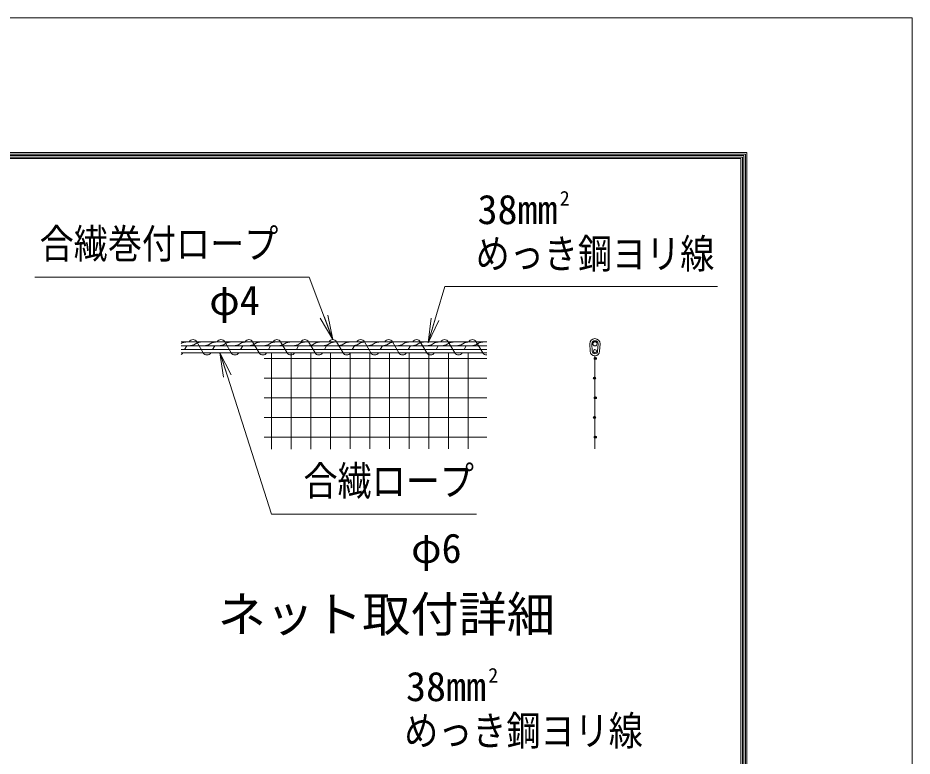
# Model space of a CAD drawing. Units: millimetres at full size; details may follow other scales. Extents: x -14699 to 14701, y -10394 to 10396.
# Drawn here: x 9584 to 14701, y 6172 to 10396 of the extents above; entities that cross this region are included whole.
import ezdxf
from ezdxf.enums import TextEntityAlignment as Align

# ---------------------------------------------------------------- set-up
doc = ezdxf.new("R2010")
doc.units = ezdxf.units.MM
doc.header["$LTSCALE"] = 40
for name, color, linetype, lineweight in [('0-0_D-STR3', 3, 'Continuous', 13), ('0-7_0', 7, 'Continuous', 18), ('0-9_D-STR-TXT', 7, 'Continuous', 13), ('0-A_D-TTL-TXT', 7, 'Continuous', 13), ('0-B_D-STR2', 7, 'Continuous', 13), ('0-C_D-TTL', 7, 'Continuous', 18)]:
    doc.layers.add(name, color=color, linetype=linetype, lineweight=lineweight)
doc.styles.add('ＭＳ ゴシック', font='')
doc.styles.get('ＭＳ ゴシック').set_extended_font_data('MS Gothic')

# ---------------------------------------------------------------- blocks, each defined once
blk = doc.blocks.new('_Open')
at = {"layer": '0-7_0'}
blk.add_line((-40, 6.67), (0, 0), dxfattribs=at)
blk.add_lwpolyline([(-40, -6.67), (0, 0), (-40, 0)], dxfattribs=at)

msp = doc.modelspace()

# ---------------------------------------------------------------- linework, layer by layer
at = {"layer": '0-0_D-STR3'}
for p, q in [((10518.02, 8542.91), (12268.02, 8542.91)), ((10518.02, 8518.91), (12268.02, 8518.91)), ((12268.02, 8497.91), (10518.02, 8497.91)), ((12859.04, 8488.49), (12856.04, 8530.49)), ((12871.01, 8489.34), (12868.01, 8531.34)), ((12901.04, 8489.34), (12904.04, 8531.34)), ((12913.01, 8488.49), (12916.01, 8530.49)), ((12268.02, 8479.91), (10518.02, 8479.91))]:
    msp.add_line(p, q, dxfattribs=at)
at = {"layer": '0-0_D-STR3', "color": 4}
for p, q in [((10550.79, 8518.91), (10538.35, 8497.91)), ((10607.64, 8542.91), (10644.95, 8479.91)), ((10710.69, 8518.91), (10698.25, 8497.91)), ((10767.55, 8542.91), (10804.85, 8479.91)), ((10870.59, 8518.91), (10858.16, 8497.91)), ((10927.45, 8542.91), (10964.76, 8479.91)), ((11030.5, 8518.91), (11018.06, 8497.91)), ((11087.36, 8542.91), (11124.66, 8479.91)), ((11190.4, 8518.91), (11177.97, 8497.91)), ((11247.26, 8542.91), (11284.57, 8479.91)), ((11350.31, 8518.91), (11337.87, 8497.91)), ((11407.16, 8542.91), (11444.47, 8479.91)), ((11510.21, 8518.91), (11497.78, 8497.91)), ((11567.07, 8542.91), (11604.38, 8479.91)), ((11670.12, 8518.91), (11657.68, 8497.91)), ((11726.97, 8542.91), (11764.28, 8479.91)), ((11830.02, 8518.91), (11817.58, 8497.91)), ((11886.88, 8542.91), (11924.18, 8479.91)), ((11989.92, 8518.91), (11977.49, 8497.91)), ((12046.78, 8542.91), (12084.09, 8479.91)), ((12149.83, 8518.91), (12137.39, 8497.91)), ((12206.69, 8542.91), (12243.99, 8479.91))]:
    msp.add_line(p, q, dxfattribs=at)
at = {"layer": '0-0_D-STR3'}
for points in [[(10554.02, 8542.91), (10524.01, 8535.97), (10518.02, 8532.51)], [(10639.02, 8542.91), (10609.01, 8535.97), (10590.6, 8525.35), (10562.99, 8518.91)], [(10724.01, 8542.91), (10694, 8535.97), (10675.6, 8525.35), (10647.98, 8518.91)], [(10809, 8542.91), (10778.99, 8535.97), (10760.59, 8525.35), (10732.98, 8518.91)], [(10893.99, 8542.91), (10863.98, 8535.97), (10845.58, 8525.35), (10817.97, 8518.91)], [(10978.98, 8542.91), (10948.97, 8535.97), (10930.57, 8525.35), (10902.96, 8518.91)], [(11063.97, 8542.91), (11033.96, 8535.97), (11015.56, 8525.35), (10987.95, 8518.91)], [(11148.97, 8542.91), (11118.96, 8535.97), (11100.55, 8525.35), (11072.94, 8518.91)], [(11233.96, 8542.91), (11203.95, 8535.97), (11185.55, 8525.35), (11157.93, 8518.91)], [(11318.95, 8542.91), (11288.94, 8535.97), (11270.54, 8525.35), (11242.93, 8518.91)], [(11403.94, 8542.91), (11373.93, 8535.97), (11355.53, 8525.35), (11327.92, 8518.91)], [(11488.93, 8542.91), (11458.92, 8535.97), (11440.52, 8525.35), (11412.91, 8518.91)], [(11573.92, 8542.91), (11543.91, 8535.97), (11525.51, 8525.35), (11497.9, 8518.91)], [(11658.92, 8542.91), (11628.91, 8535.97), (11610.5, 8525.35), (11582.89, 8518.91)], [(11743.91, 8542.91), (11713.9, 8535.97), (11695.5, 8525.35), (11667.89, 8518.91)], [(11828.9, 8542.91), (11798.89, 8535.97), (11780.49, 8525.35), (11752.88, 8518.91)], [(11913.89, 8542.91), (11883.88, 8535.97), (11865.48, 8525.35), (11837.87, 8518.91)], [(11998.88, 8542.91), (11968.87, 8535.97), (11950.47, 8525.35), (11922.86, 8518.91)], [(12083.87, 8542.91), (12053.87, 8535.97), (12035.46, 8525.35), (12007.85, 8518.91)], [(12168.87, 8542.91), (12138.86, 8535.97), (12120.45, 8525.35), (12092.84, 8518.91)], [(12253.86, 8542.91), (12223.85, 8535.97), (12205.45, 8525.35), (12177.84, 8518.91)]]:
    msp.add_lwpolyline(points, dxfattribs=at)
for centre, radius in [((12886.02, 8530.91), 12), ((12886.02, 8488.91), 9)]:
    msp.add_circle(centre, radius, dxfattribs=at)
at = {"layer": '0-0_D-STR3', "color": 4}
for centre, start, end in [((10586.32, 8531.12), 28.93798, 151.06202), ((10746.23, 8531.12), 28.93798, 151.06202), ((10906.13, 8531.12), 28.93798, 151.06202), ((11066.03, 8531.12), 28.93798, 151.06202), ((11225.94, 8531.12), 28.93798, 151.06202), ((11385.84, 8531.12), 28.93798, 151.06202), ((11545.75, 8531.12), 28.93798, 151.06202), ((11705.65, 8531.12), 28.93798, 151.06202), ((11865.55, 8531.12), 28.93798, 151.06202), ((12025.46, 8531.12), 28.93798, 151.06202), ((12185.36, 8531.12), 28.93798, 151.06202), ((10506.37, 8491.7), 298.5737, 331.06202), ((10666.27, 8491.7), 208.93798, 331.06202), ((10826.18, 8491.7), 208.93798, 331.06202), ((10986.08, 8491.7), 208.93798, 331.06202), ((11145.99, 8491.7), 208.93798, 331.06202), ((11305.89, 8491.7), 208.93798, 331.06202), ((11465.79, 8491.7), 208.93798, 331.06202), ((11625.7, 8491.7), 208.93798, 331.06202), ((11785.6, 8491.7), 208.93798, 331.06202), ((11945.51, 8491.7), 208.93798, 331.06202), ((12105.41, 8491.7), 208.93798, 331.06202), ((12265.32, 8491.7), 208.93798, 276.37941)]:
    msp.add_arc(centre, 24.36, start, end, dxfattribs=at)
at = {"layer": '0-0_D-STR3'}
for centre, radius, start, end in [((12886.02, 8530.91), 30, 0, 180), ((12886.02, 8530.91), 30, 0, 180), ((12886.02, 8530.91), 18, 0, 180), ((12886.02, 8488.91), 27, 180, 0), ((12886.02, 8488.91), 15, 180, 0)]:
    msp.add_arc(centre, radius, start, end, dxfattribs=at)
at = {"layer": '0-9_D-STR-TXT'}
for points in [[(9680.72, 8913.25), (11250.96, 8913.25), (11385.14, 8557.36)], [(13586.7, 8858.36), (12028.01, 8858.36), (11931.48, 8539.22)], [(12207.84, 7556.34), (11035.57, 7556.34), (10740.91, 8478.01)]]:
    msp.add_lwpolyline(points, dxfattribs=at)
at = {"layer": '0-B_D-STR2'}
for p, q in [((10993.21, 8447.67), (12268.02, 8447.67)), ((11035.78, 7928.42), (11035.78, 8479.91)), ((11148.28, 7928.65), (11148.28, 8479.91)), ((11260.78, 7928.87), (11260.78, 8479.91)), ((11373.28, 7929.1), (11373.28, 8479.91)), ((11485.78, 7929.33), (11485.78, 8479.91)), ((11598.28, 7929.56), (11598.28, 8479.91)), ((11710.78, 7929.79), (11710.78, 8479.91)), ((11823.28, 7930.01), (11823.28, 8479.91)), ((11935.78, 7930.24), (11935.78, 8479.91)), ((12048.28, 7930.47), (12048.28, 8479.91)), ((12160.78, 7930.7), (12160.78, 8479.91)), ((12886.02, 8461.91), (12886.02, 7930.91)), ((10993.21, 8335.17), (12268.02, 8335.17)), ((10993.21, 8222.67), (12268.02, 8222.67)), ((10993.21, 8110.17), (12268.02, 8110.17)), ((10993.21, 7997.67), (12268.02, 7997.67))]:
    msp.add_line(p, q, dxfattribs=at)
for centre in [(12886.02, 8447.67), (12891.02, 8447.67), (12881.02, 8335.17), (12886.02, 8335.17), (12886.02, 8222.67), (12891.02, 8222.67), (12881.02, 8110.17), (12886.02, 8110.17), (12886.02, 7997.67), (12891.02, 7997.67)]:
    msp.add_circle(centre, 5, dxfattribs=at)
at = {"layer": '0-C_D-TTL', "color": 2}
msp.add_lwpolyline([(-14698.88, 10395.79), (14701.12, 10395.79), (14701.12, -10394.21), (-14698.88, -10394.21)], close=True, dxfattribs=at)
at = {"layer": '0-C_D-TTL'}
for points in [[(-13753.88, 9625.79), (13756.12, 9625.79), (13756.12, -9624.21), (-13753.88, -9624.21)], [(-13745.13, 9617.04), (13747.37, 9617.04), (13747.37, -9615.46), (-13745.13, -9615.46)], [(-13736.38, 9608.29), (13738.62, 9608.29), (13738.62, -9606.71), (-13736.38, -9606.71)], [(-13727.63, 9599.54), (13729.87, 9599.54), (13729.87, -9597.96), (-13727.63, -9597.96)], [(-13718.88, 9590.79), (13721.12, 9590.79), (13721.12, -9589.21), (-13718.88, -9589.21)]]:
    msp.add_lwpolyline(points, close=True, dxfattribs=at)

# ---------------------------------------------------------------- block references
at = {"layer": '0-9_D-STR-TXT', "xscale": 3.5, "yscale": 3.5}
for p, rotation in [((11385.84, 8555.49), 290.65707), ((11930.9, 8537.31), 253.16926), ((10740.3, 8479.91), 107.72935)]:
    msp.add_blockref('_Open', p, dxfattribs=dict(at, rotation=rotation))

# ---------------------------------------------------------------- texts
at = {"layer": '0-9_D-STR-TXT', "style": 'ＭＳ ゴシック'}
for s, height, p in [('38mm', 168.3, (12214.24, 9165.43)), ('2', 84.16, (12684.68, 9296.42)), ('φ4', 168.3, (10679.38, 8645.83)), ('φ6', 168.3, (11834.56, 7227.27)), ('38mm', 168.3, (11805.08, 6436.38)), ('2', 84.16, (12275.51, 6567.38))]:
    msp.add_text(s, height=height, dxfattribs=at).set_placement(p, align=Align.BOTTOM_LEFT)
at = {"layer": '0-9_D-STR-TXT', "style": 'ＭＳ ゴシック', "width": 0.85}
for s, p in [('合繊巻付ロープ', (9708.4, 8969.29)), ('めっき鋼ヨリ線', (12203.58, 8912.18)), ('合繊ロープ', (11218.25, 7612.39)), ('めっき鋼ヨリ線', (11794.42, 6183.13))]:
    msp.add_text(s, height=168.3, dxfattribs=at).set_placement(p, align=Align.BOTTOM_LEFT)
at = {"layer": '0-A_D-TTL-TXT', "style": 'ＭＳ ゴシック'}
msp.add_text('ネット取付詳細', height=202.1, dxfattribs=at).set_placement((10727.32, 6822.55), align=Align.BOTTOM_LEFT)

doc.saveas('drawing.dxf')
